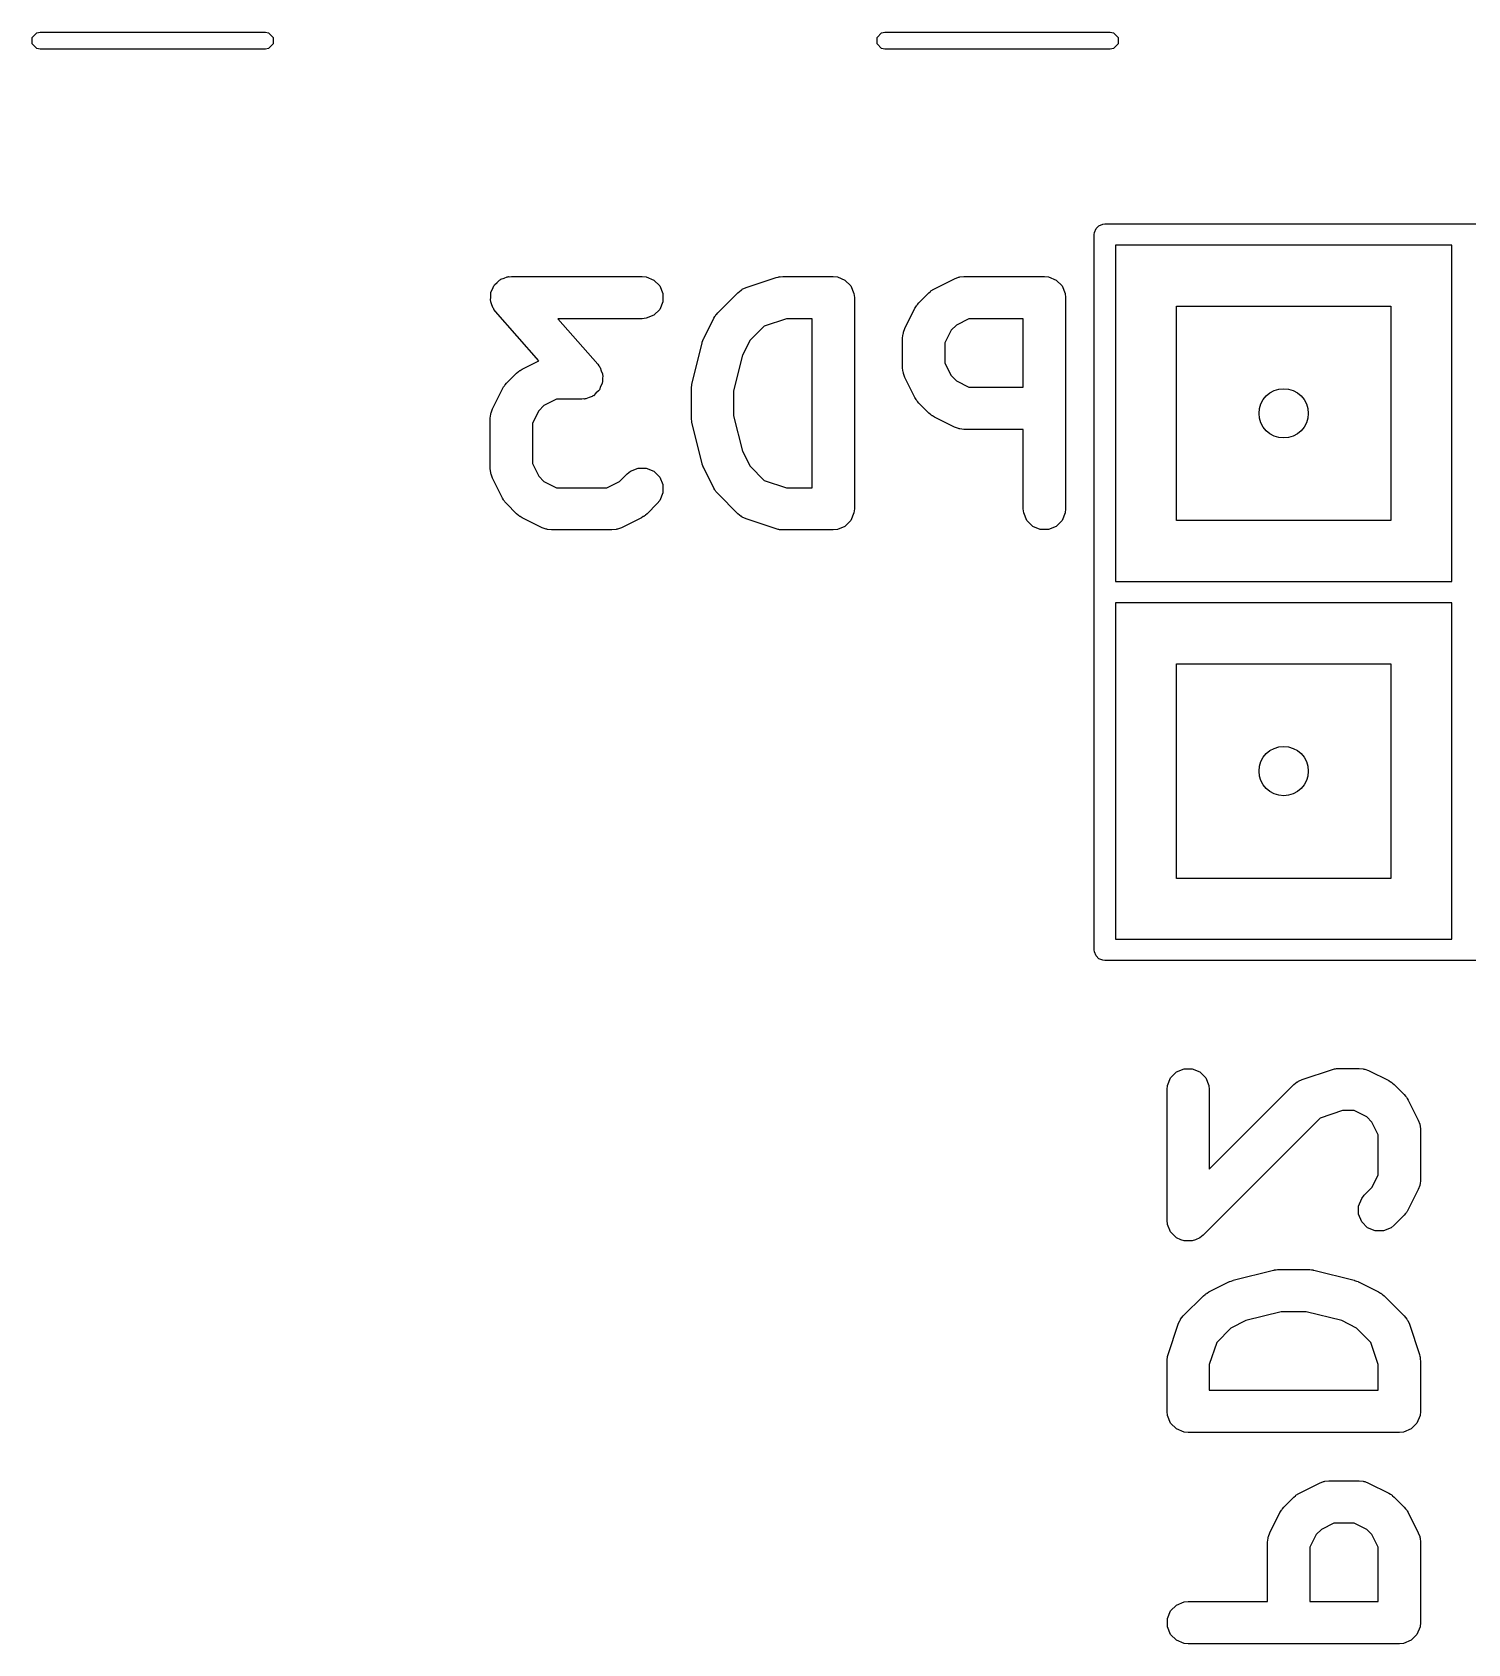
# Model space of a CAD drawing. Extents: x 3.77 to 7.28, y -5.02 to -3.23.
# Drawn here: x 5.5502 to 5.9516, y -4.9477 to -4.4972 of the extents above; entities that cross this region are included whole.
import ezdxf

# ---------------------------------------------------------------- set-up
doc = ezdxf.new("R2010")
doc.units = 0
doc.header["$MEASUREMENT"] = 0
doc.layers.add('BLACK', color=7, linetype='CONTINUOUS')

msp = doc.modelspace()

# ---------------------------------------------------------------- linework, layer by layer
at = {"layer": 'BLACK', "linetype": 'CONTINUOUS'}
for p, q in [((5.5502, -4.49861), (5.55148, -4.49733)), ((5.5502, -4.50042), (5.5502, -4.49861)), ((5.55148, -4.5017), (5.5502, -4.50042)), ((5.55148, -4.49733), (5.55238, -4.49715)), ((5.55238, -4.49715), (5.61538, -4.49715)), ((5.61538, -4.49715), (5.61628, -4.49733)), ((5.61628, -4.49733), (5.61756, -4.49861)), ((5.61756, -4.50042), (5.61628, -4.5017)), ((5.61756, -4.49861), (5.61756, -4.50042)), ((5.78642, -4.49861), (5.7877, -4.49733)), ((5.78642, -4.50042), (5.78642, -4.49861)), ((5.7877, -4.5017), (5.78642, -4.50042)), ((5.7877, -4.49733), (5.7886, -4.49715)), ((5.7886, -4.49715), (5.8516, -4.49715)), ((5.8516, -4.49715), (5.8525, -4.49733)), ((5.8525, -4.49733), (5.85378, -4.49861)), ((5.85378, -4.50042), (5.8525, -4.5017)), ((5.85378, -4.49861), (5.85378, -4.50042)), ((5.55238, -4.50188), (5.55148, -4.5017)), ((5.61538, -4.50188), (5.55238, -4.50188)), ((5.61628, -4.5017), (5.61538, -4.50188)), ((5.7886, -4.50188), (5.7877, -4.5017)), ((5.8516, -4.50188), (5.7886, -4.50188)), ((5.8525, -4.5017), (5.8516, -4.50188)), ((5.84715, -4.55369), (5.8472, -4.55311)), ((5.84715, -4.65369), (5.84715, -4.55369)), ((5.8472, -4.55311), (5.84764, -4.55205)), ((5.84764, -4.55205), (5.84846, -4.55123)), ((5.84846, -4.55123), (5.84952, -4.55079)), ((5.84952, -4.55079), (5.8501, -4.55073)), ((5.8501, -4.55073), (5.9501, -4.55073)), ((5.9501, -4.55073), (6.0501, -4.55073)), ((5.85305, -4.55664), (5.85305, -4.65073)), ((5.94715, -4.55664), (5.85305, -4.55664)), ((5.94715, -4.65073), (5.94715, -4.55664)), ((5.67889, -4.56894), (5.67926, -4.56806)), ((5.67926, -4.56806), (5.6794, -4.56792)), ((5.6794, -4.56792), (5.67949, -4.56774)), ((5.67949, -4.56774), (5.68021, -4.56711)), ((5.68021, -4.56711), (5.68089, -4.56643)), ((5.68089, -4.56643), (5.68107, -4.56635)), ((5.68107, -4.56635), (5.68122, -4.56622)), ((5.68122, -4.56622), (5.68213, -4.56591)), ((5.68213, -4.56591), (5.68302, -4.56555)), ((5.68302, -4.56555), (5.6833, -4.56552)), ((5.6833, -4.56552), (5.68341, -4.56548)), ((5.68341, -4.56548), (5.68356, -4.56549)), ((5.68356, -4.56549), (5.68417, -4.56543)), ((5.68417, -4.56543), (5.72073, -4.56543)), ((5.72073, -4.56543), (5.72188, -4.56555)), ((5.72188, -4.56555), (5.72401, -4.56643)), ((5.72401, -4.56643), (5.72564, -4.56806)), ((5.72564, -4.56806), (5.72652, -4.57019)), ((5.7498, -4.56855), (5.75823, -4.56574)), ((5.75823, -4.56574), (5.7588, -4.56561)), ((5.7588, -4.56561), (5.75895, -4.56555)), ((5.75895, -4.56555), (5.75916, -4.56553)), ((5.75916, -4.56553), (5.75936, -4.56548)), ((5.75936, -4.56548), (5.75952, -4.56549)), ((5.75952, -4.56549), (5.7601, -4.56543)), ((5.7601, -4.56543), (5.77416, -4.56543)), ((5.77416, -4.56543), (5.77531, -4.56555)), ((5.77531, -4.56555), (5.77744, -4.56643)), ((5.77744, -4.56643), (5.77907, -4.56806)), ((5.77907, -4.56806), (5.77995, -4.57019)), ((5.80245, -4.56887), (5.80808, -4.56606)), ((5.80808, -4.56606), (5.80916, -4.56564)), ((5.80916, -4.56564), (5.80937, -4.56563)), ((5.80937, -4.56563), (5.80957, -4.56555)), ((5.80957, -4.56555), (5.81072, -4.56543)), ((5.81072, -4.56543), (5.83322, -4.56543)), ((5.83322, -4.56543), (5.83437, -4.56555)), ((5.83437, -4.56555), (5.8365, -4.56643)), ((5.8365, -4.56643), (5.83813, -4.56806)), ((5.83813, -4.56806), (5.83901, -4.57019)), ((5.67832, -4.5721), (5.67838, -4.57114)), ((5.67838, -4.57229), (5.67832, -4.5721)), ((5.67838, -4.57019), (5.67846, -4.57)), ((5.67838, -4.57114), (5.67838, -4.57019)), ((5.67838, -4.57249), (5.67838, -4.57229)), ((5.67875, -4.57338), (5.67838, -4.57249)), ((5.67846, -4.57), (5.67847, -4.5698)), ((5.67847, -4.5698), (5.67889, -4.56894)), ((5.72652, -4.57249), (5.72564, -4.57462)), ((5.72652, -4.57019), (5.72652, -4.57249)), ((5.74186, -4.5756), (5.74749, -4.56997)), ((5.74749, -4.56997), (5.74838, -4.56924)), ((5.74838, -4.56924), (5.74858, -4.56916)), ((5.74858, -4.56916), (5.74874, -4.56902)), ((5.74874, -4.56902), (5.7498, -4.56855)), ((5.77995, -4.57019), (5.78007, -4.57134)), ((5.78007, -4.57134), (5.78007, -4.63039)), ((5.79811, -4.57279), (5.80092, -4.56997)), ((5.80092, -4.56997), (5.80137, -4.5696)), ((5.80137, -4.5696), (5.80147, -4.56948)), ((5.80147, -4.56948), (5.80165, -4.56937)), ((5.80165, -4.56937), (5.80181, -4.56924)), ((5.80181, -4.56924), (5.80196, -4.56918)), ((5.80196, -4.56918), (5.80245, -4.56887)), ((5.83901, -4.57019), (5.83912, -4.57134)), ((5.83912, -4.57134), (5.83912, -4.63039)), ((5.67905, -4.57428), (5.67875, -4.57338)), ((5.67922, -4.57451), (5.67905, -4.57428)), ((5.67926, -4.57462), (5.67922, -4.57451)), ((5.67937, -4.57473), (5.67926, -4.57462)), ((5.67973, -4.57523), (5.67937, -4.57473)), ((5.69181, -4.58904), (5.67973, -4.57523)), ((5.72401, -4.57625), (5.72188, -4.57713)), ((5.72564, -4.57462), (5.72401, -4.57625)), ((5.74076, -4.57713), (5.74107, -4.57664)), ((5.74107, -4.57664), (5.74113, -4.57649)), ((5.74113, -4.57649), (5.74126, -4.57633)), ((5.74126, -4.57633), (5.74137, -4.57615)), ((5.74137, -4.57615), (5.74149, -4.57605)), ((5.74149, -4.57605), (5.74186, -4.5756)), ((5.79419, -4.57995), (5.797, -4.57432)), ((5.797, -4.57432), (5.79731, -4.57383)), ((5.79731, -4.57383), (5.79737, -4.57368)), ((5.79737, -4.57368), (5.7975, -4.57352)), ((5.7975, -4.57352), (5.79762, -4.57334)), ((5.79762, -4.57334), (5.79773, -4.57324)), ((5.79773, -4.57324), (5.79811, -4.57279)), ((5.8701, -4.63369), (5.8701, -4.57369)), ((5.8701, -4.57369), (5.9301, -4.57369)), ((5.9301, -4.57369), (5.9301, -4.63369)), ((5.72073, -4.57724), (5.69719, -4.57724)), ((5.69719, -4.57724), (5.7083, -4.58995)), ((5.72188, -4.57713), (5.72073, -4.57724)), ((5.73794, -4.58276), (5.74076, -4.57713)), ((5.75485, -4.57931), (5.75089, -4.58327)), ((5.76106, -4.57724), (5.75485, -4.57931)), ((5.76825, -4.57724), (5.76106, -4.57724)), ((5.76825, -4.62449), (5.76825, -4.57724)), ((5.79356, -4.58259), (5.79368, -4.58143)), ((5.79368, -4.58143), (5.79376, -4.58124)), ((5.79376, -4.58124), (5.79377, -4.58103)), ((5.79377, -4.58103), (5.79419, -4.57995)), ((5.80714, -4.58046), (5.80538, -4.58398)), ((5.80859, -4.579), (5.80714, -4.58046)), ((5.81211, -4.57724), (5.80859, -4.579)), ((5.82731, -4.57724), (5.81211, -4.57724)), ((5.82731, -4.59637), (5.82731, -4.57724)), ((5.73469, -4.59521), (5.7375, -4.58397)), ((5.7375, -4.58397), (5.73753, -4.58388)), ((5.73753, -4.58384), (5.73771, -4.58336)), ((5.73753, -4.58388), (5.73753, -4.58384)), ((5.73771, -4.58336), (5.73789, -4.58288)), ((5.73789, -4.58288), (5.73791, -4.58284)), ((5.73791, -4.58284), (5.73794, -4.58276)), ((5.75089, -4.58327), (5.7488, -4.58746)), ((5.79356, -4.59102), (5.79356, -4.58259)), ((5.80538, -4.58398), (5.80538, -4.58963)), ((5.68715, -4.59137), (5.69181, -4.58904)), ((5.7083, -4.58995), (5.70866, -4.59044)), ((5.70866, -4.59044), (5.70877, -4.59055)), ((5.70877, -4.59055), (5.70881, -4.59066)), ((5.7488, -4.58746), (5.74632, -4.59737)), ((5.80538, -4.58963), (5.80714, -4.59315)), ((5.68281, -4.59528), (5.68562, -4.59247)), ((5.68562, -4.59247), (5.68607, -4.5921)), ((5.68607, -4.5921), (5.68617, -4.59198)), ((5.68617, -4.59198), (5.68635, -4.59187)), ((5.68635, -4.59187), (5.68651, -4.59174)), ((5.68651, -4.59174), (5.68666, -4.59168)), ((5.68666, -4.59168), (5.68715, -4.59137)), ((5.70881, -4.59066), (5.70897, -4.59089)), ((5.70897, -4.59089), (5.70928, -4.5918)), ((5.70928, -4.5918), (5.70965, -4.59268)), ((5.70965, -4.59499), (5.70957, -4.59517)), ((5.70965, -4.59268), (5.70965, -4.59288)), ((5.70965, -4.59288), (5.70971, -4.59307)), ((5.70971, -4.59307), (5.70965, -4.59403)), ((5.70965, -4.59403), (5.70965, -4.59499)), ((5.79368, -4.59218), (5.79356, -4.59102)), ((5.79376, -4.59237), (5.79368, -4.59218)), ((5.79377, -4.59258), (5.79376, -4.59237)), ((5.79419, -4.59366), (5.79377, -4.59258)), ((5.797, -4.59929), (5.79419, -4.59366)), ((5.80714, -4.59315), (5.80859, -4.59461)), ((5.80859, -4.59461), (5.81211, -4.59637)), ((5.67889, -4.60244), (5.6817, -4.59682)), ((5.6817, -4.59682), (5.68201, -4.59632)), ((5.68201, -4.59632), (5.68207, -4.59618)), ((5.68207, -4.59618), (5.68221, -4.59602)), ((5.68221, -4.59602), (5.68232, -4.59584)), ((5.68232, -4.59584), (5.68244, -4.59574)), ((5.68244, -4.59574), (5.68281, -4.59528)), ((5.70501, -4.59963), (5.70473, -4.59965)), ((5.70589, -4.59926), (5.70501, -4.59963)), ((5.7068, -4.59895), (5.70589, -4.59926)), ((5.70695, -4.59882), (5.7068, -4.59895)), ((5.70714, -4.59875), (5.70695, -4.59882)), ((5.70782, -4.59807), (5.70714, -4.59875)), ((5.70854, -4.59744), (5.70782, -4.59807)), ((5.70863, -4.59726), (5.70854, -4.59744)), ((5.70877, -4.59712), (5.70863, -4.59726)), ((5.70913, -4.59623), (5.70877, -4.59712)), ((5.70956, -4.59537), (5.70913, -4.59623)), ((5.70957, -4.59517), (5.70956, -4.59537)), ((5.73451, -4.59665), (5.73453, -4.59645)), ((5.73451, -4.60508), (5.73451, -4.59665)), ((5.73452, -4.59636), (5.73458, -4.59593)), ((5.73453, -4.59645), (5.73452, -4.59636)), ((5.73458, -4.59593), (5.73462, -4.5955)), ((5.73462, -4.5955), (5.73466, -4.59541)), ((5.73466, -4.59541), (5.73469, -4.59521)), ((5.74632, -4.59737), (5.74632, -4.60436)), ((5.79731, -4.59978), (5.797, -4.59929)), ((5.81211, -4.59637), (5.82731, -4.59637)), ((5.67827, -4.60508), (5.67838, -4.60393)), ((5.67838, -4.60393), (5.67846, -4.60374)), ((5.67846, -4.60374), (5.67848, -4.60352)), ((5.67848, -4.60352), (5.67889, -4.60244)), ((5.69184, -4.60296), (5.69008, -4.60648)), ((5.69329, -4.6015), (5.69184, -4.60296)), ((5.69681, -4.59974), (5.69329, -4.6015)), ((5.70386, -4.59974), (5.69681, -4.59974)), ((5.70447, -4.59968), (5.70386, -4.59974)), ((5.70462, -4.59969), (5.70447, -4.59968)), ((5.70473, -4.59965), (5.70462, -4.59969)), ((5.79737, -4.59993), (5.79731, -4.59978)), ((5.7975, -4.60009), (5.79737, -4.59993)), ((5.79762, -4.60027), (5.7975, -4.60009)), ((5.79773, -4.60037), (5.79762, -4.60027)), ((5.79811, -4.60082), (5.79773, -4.60037)), ((5.80092, -4.60364), (5.79811, -4.60082)), ((5.80137, -4.60401), (5.80092, -4.60364)), ((5.80147, -4.60412), (5.80137, -4.60401)), ((5.80165, -4.60424), (5.80147, -4.60412)), ((5.67827, -4.61914), (5.67827, -4.60508)), ((5.69008, -4.60648), (5.69008, -4.61775)), ((5.73453, -4.60528), (5.73451, -4.60508)), ((5.73452, -4.60537), (5.73453, -4.60528)), ((5.73458, -4.6058), (5.73452, -4.60537)), ((5.73462, -4.60624), (5.73458, -4.6058)), ((5.73466, -4.60632), (5.73462, -4.60624)), ((5.73469, -4.60652), (5.73466, -4.60632)), ((5.7375, -4.61776), (5.73469, -4.60652)), ((5.74632, -4.60436), (5.7488, -4.61427)), ((5.80181, -4.60437), (5.80165, -4.60424)), ((5.80196, -4.60443), (5.80181, -4.60437)), ((5.80245, -4.60474), (5.80196, -4.60443)), ((5.80808, -4.60755), (5.80245, -4.60474)), ((5.80916, -4.60797), (5.80808, -4.60755)), ((5.80937, -4.60798), (5.80916, -4.60797)), ((5.80957, -4.60806), (5.80937, -4.60798)), ((5.81072, -4.60818), (5.80957, -4.60806)), ((5.82731, -4.60818), (5.81072, -4.60818)), ((5.82731, -4.63039), (5.82731, -4.60818)), ((5.7488, -4.61427), (5.75089, -4.61846)), ((5.67838, -4.6203), (5.67827, -4.61914)), ((5.67846, -4.62049), (5.67838, -4.6203)), ((5.67848, -4.6207), (5.67846, -4.62049)), ((5.67889, -4.62179), (5.67848, -4.6207)), ((5.6817, -4.62741), (5.67889, -4.62179)), ((5.69008, -4.61775), (5.69184, -4.62127)), ((5.69184, -4.62127), (5.69329, -4.62273)), ((5.71442, -4.62273), (5.71655, -4.62059)), ((5.71655, -4.62059), (5.71745, -4.61986)), ((5.71745, -4.61986), (5.71958, -4.61898)), ((5.71958, -4.61898), (5.72188, -4.61898)), ((5.72188, -4.61898), (5.72401, -4.61986)), ((5.72401, -4.61986), (5.72564, -4.62149)), ((5.72564, -4.62149), (5.72652, -4.62362)), ((5.73753, -4.61785), (5.7375, -4.61776)), ((5.73753, -4.61789), (5.73753, -4.61785)), ((5.73771, -4.61837), (5.73753, -4.61789)), ((5.73789, -4.61885), (5.73771, -4.61837)), ((5.73791, -4.61889), (5.73789, -4.61885)), ((5.73794, -4.61897), (5.73791, -4.61889)), ((5.74076, -4.6246), (5.73794, -4.61897)), ((5.75089, -4.61846), (5.75485, -4.62242)), ((5.69329, -4.62273), (5.69681, -4.62449)), ((5.69681, -4.62449), (5.7109, -4.62449)), ((5.7109, -4.62449), (5.71442, -4.62273)), ((5.72652, -4.62592), (5.72564, -4.62805)), ((5.72652, -4.62362), (5.72652, -4.62592)), ((5.74107, -4.62509), (5.74076, -4.6246)), ((5.74113, -4.62524), (5.74107, -4.62509)), ((5.74126, -4.6254), (5.74113, -4.62524)), ((5.74137, -4.62558), (5.74126, -4.6254)), ((5.74149, -4.62568), (5.74137, -4.62558)), ((5.74186, -4.62613), (5.74149, -4.62568)), ((5.74749, -4.63176), (5.74186, -4.62613)), ((5.75485, -4.62242), (5.76106, -4.62449)), ((5.76106, -4.62449), (5.76825, -4.62449)), ((5.68201, -4.62791), (5.6817, -4.62741)), ((5.68207, -4.62805), (5.68201, -4.62791)), ((5.68221, -4.62821), (5.68207, -4.62805)), ((5.68232, -4.62839), (5.68221, -4.62821)), ((5.68244, -4.62849), (5.68232, -4.62839)), ((5.68281, -4.62894), (5.68244, -4.62849)), ((5.68562, -4.63176), (5.68281, -4.62894)), ((5.72491, -4.62894), (5.72209, -4.63176)), ((5.72564, -4.62805), (5.72491, -4.62894)), ((5.78007, -4.63039), (5.77995, -4.63155)), ((5.82742, -4.63155), (5.82731, -4.63039)), ((5.83912, -4.63039), (5.83901, -4.63155)), ((5.68607, -4.63213), (5.68562, -4.63176)), ((5.68617, -4.63225), (5.68607, -4.63213)), ((5.68635, -4.63236), (5.68617, -4.63225)), ((5.68651, -4.63249), (5.68635, -4.63236)), ((5.68666, -4.63255), (5.68651, -4.63249)), ((5.68715, -4.63286), (5.68666, -4.63255)), ((5.69278, -4.63567), (5.68715, -4.63286)), ((5.69386, -4.63609), (5.69278, -4.63567)), ((5.71493, -4.63567), (5.71385, -4.63609)), ((5.72056, -4.63286), (5.71493, -4.63567)), ((5.72105, -4.63255), (5.72056, -4.63286)), ((5.7212, -4.63249), (5.72105, -4.63255)), ((5.72136, -4.63236), (5.7212, -4.63249)), ((5.72154, -4.63225), (5.72136, -4.63236)), ((5.72164, -4.63213), (5.72154, -4.63225)), ((5.72209, -4.63176), (5.72164, -4.63213)), ((5.74838, -4.63249), (5.74749, -4.63176)), ((5.74858, -4.63257), (5.74838, -4.63249)), ((5.74874, -4.63271), (5.74858, -4.63257)), ((5.7498, -4.63318), (5.74874, -4.63271)), ((5.75823, -4.636), (5.7498, -4.63318)), ((5.77744, -4.6353), (5.77531, -4.63619)), ((5.77907, -4.63367), (5.77744, -4.6353)), ((5.77995, -4.63155), (5.77907, -4.63367)), ((5.82831, -4.63367), (5.82742, -4.63155)), ((5.82993, -4.6353), (5.82831, -4.63367)), ((5.83206, -4.63619), (5.82993, -4.6353)), ((5.8365, -4.6353), (5.83437, -4.63619)), ((5.83813, -4.63367), (5.8365, -4.6353)), ((5.83901, -4.63155), (5.83813, -4.63367)), ((5.9301, -4.63369), (5.8701, -4.63369)), ((5.69407, -4.6361), (5.69386, -4.63609)), ((5.69427, -4.63619), (5.69407, -4.6361)), ((5.69542, -4.6363), (5.69427, -4.63619)), ((5.71229, -4.6363), (5.69542, -4.6363)), ((5.71345, -4.63619), (5.71229, -4.6363)), ((5.71364, -4.6361), (5.71345, -4.63619)), ((5.71385, -4.63609), (5.71364, -4.6361)), ((5.7588, -4.63613), (5.75823, -4.636)), ((5.75895, -4.63619), (5.7588, -4.63613)), ((5.75916, -4.63621), (5.75895, -4.63619)), ((5.75936, -4.63625), (5.75916, -4.63621)), ((5.75952, -4.63624), (5.75936, -4.63625)), ((5.7601, -4.6363), (5.75952, -4.63624)), ((5.77416, -4.6363), (5.7601, -4.6363)), ((5.77531, -4.63619), (5.77416, -4.6363)), ((5.83437, -4.63619), (5.83206, -4.63619)), ((5.84715, -4.75369), (5.84715, -4.65369)), ((5.85305, -4.65073), (5.94715, -4.65073)), ((5.85305, -4.65664), (5.85305, -4.75073)), ((5.94715, -4.65664), (5.85305, -4.65664)), ((5.94715, -4.75073), (5.94715, -4.65664)), ((5.8701, -4.73369), (5.8701, -4.67369)), ((5.8701, -4.67369), (5.9301, -4.67369)), ((5.9301, -4.67369), (5.9301, -4.73369)), ((5.9301, -4.73369), (5.8701, -4.73369)), ((5.85305, -4.75073), (5.94715, -4.75073)), ((5.8472, -4.75426), (5.84715, -4.75369)), ((5.84764, -4.75533), (5.8472, -4.75426)), ((5.84846, -4.75614), (5.84764, -4.75533)), ((5.84952, -4.75658), (5.84846, -4.75614)), ((5.8501, -4.75664), (5.84952, -4.75658)), ((5.9501, -4.75664), (5.8501, -4.75664)), ((6.0501, -4.75664), (5.9501, -4.75664)), ((5.86848, -4.78943), (5.87011, -4.7878)), ((5.87011, -4.7878), (5.87224, -4.78691)), ((5.87224, -4.78691), (5.87455, -4.78691)), ((5.87455, -4.78691), (5.87667, -4.7878)), ((5.87667, -4.7878), (5.8783, -4.78943)), ((5.90527, -4.78992), (5.91371, -4.7871)), ((5.91371, -4.7871), (5.91428, -4.78697)), ((5.91428, -4.78697), (5.91442, -4.78691)), ((5.91442, -4.78691), (5.91463, -4.78689)), ((5.91463, -4.78689), (5.91484, -4.78685)), ((5.91484, -4.78685), (5.91499, -4.78686)), ((5.91499, -4.78686), (5.91558, -4.7868)), ((5.91558, -4.7868), (5.9212, -4.7868)), ((5.9212, -4.7868), (5.92235, -4.78691)), ((5.92235, -4.78691), (5.92255, -4.787)), ((5.92255, -4.787), (5.92276, -4.78701)), ((5.92276, -4.78701), (5.92384, -4.78742)), ((5.92384, -4.78742), (5.92947, -4.79024)), ((5.86749, -4.79271), (5.8676, -4.79155)), ((5.86749, -4.82926), (5.86749, -4.79271)), ((5.8676, -4.79155), (5.86848, -4.78943)), ((5.8783, -4.78943), (5.87919, -4.79155)), ((5.87919, -4.79155), (5.8793, -4.79271)), ((5.8793, -4.81501), (5.90296, -4.79134)), ((5.8793, -4.79271), (5.8793, -4.81501)), ((5.90296, -4.79134), (5.90386, -4.79061)), ((5.90386, -4.79061), (5.90405, -4.79053)), ((5.90405, -4.79053), (5.90421, -4.79039)), ((5.90421, -4.79039), (5.90527, -4.78992)), ((5.92947, -4.79024), (5.92996, -4.79055)), ((5.92996, -4.79055), (5.93011, -4.79061)), ((5.93011, -4.79061), (5.93027, -4.79074)), ((5.93027, -4.79074), (5.93045, -4.79085)), ((5.93045, -4.79085), (5.93055, -4.79097)), ((5.93055, -4.79097), (5.931, -4.79134)), ((5.931, -4.79134), (5.93381, -4.79415)), ((5.93381, -4.79415), (5.93418, -4.79461)), ((5.93418, -4.79461), (5.9343, -4.79471)), ((5.9343, -4.79471), (5.93441, -4.79489)), ((5.93441, -4.79489), (5.93455, -4.79505)), ((5.93455, -4.79505), (5.93461, -4.79519)), ((5.93461, -4.79519), (5.93492, -4.79569)), ((5.93492, -4.79569), (5.93773, -4.80131)), ((5.91033, -4.80068), (5.87757, -4.83344)), ((5.91653, -4.79861), (5.91033, -4.80068)), ((5.91981, -4.79861), (5.91653, -4.79861)), ((5.92333, -4.80037), (5.91981, -4.79861)), ((5.92478, -4.80183), (5.92333, -4.80037)), ((5.92654, -4.80535), (5.92478, -4.80183)), ((5.93773, -4.80131), (5.93814, -4.80239)), ((5.92654, -4.81662), (5.92654, -4.80535)), ((5.93814, -4.80239), (5.93816, -4.80261)), ((5.93816, -4.80261), (5.93824, -4.8028)), ((5.93824, -4.8028), (5.93835, -4.80395)), ((5.93835, -4.80395), (5.93835, -4.81802)), ((5.92265, -4.82228), (5.92478, -4.82014)), ((5.92478, -4.82014), (5.92654, -4.81662)), ((5.93814, -4.81958), (5.93773, -4.82066)), ((5.93816, -4.81936), (5.93814, -4.81958)), ((5.93824, -4.81917), (5.93816, -4.81936)), ((5.93835, -4.81802), (5.93824, -4.81917)), ((5.92103, -4.8253), (5.92191, -4.82317)), ((5.92191, -4.82317), (5.92265, -4.82228)), ((5.93773, -4.82066), (5.93492, -4.82628)), ((5.8676, -4.83042), (5.86749, -4.82926)), ((5.92103, -4.8276), (5.92103, -4.8253)), ((5.92191, -4.82973), (5.92103, -4.8276)), ((5.93381, -4.82782), (5.931, -4.83063)), ((5.93418, -4.82736), (5.93381, -4.82782)), ((5.9343, -4.82726), (5.93418, -4.82736)), ((5.93441, -4.82708), (5.9343, -4.82726)), ((5.93455, -4.82692), (5.93441, -4.82708)), ((5.93461, -4.82678), (5.93455, -4.82692)), ((5.93492, -4.82628), (5.93461, -4.82678)), ((5.86848, -4.83254), (5.8676, -4.83042)), ((5.87011, -4.83417), (5.86848, -4.83254)), ((5.87757, -4.83344), (5.87667, -4.83417)), ((5.92354, -4.83136), (5.92191, -4.82973)), ((5.92567, -4.83224), (5.92354, -4.83136)), ((5.92798, -4.83224), (5.92567, -4.83224)), ((5.93011, -4.83136), (5.92798, -4.83224)), ((5.931, -4.83063), (5.93011, -4.83136)), ((5.87136, -4.83469), (5.87011, -4.83417)), ((5.87224, -4.83506), (5.87136, -4.83469)), ((5.87455, -4.83506), (5.87224, -4.83506)), ((5.87224, -4.83506), (5.87224, -4.83506)), ((5.87543, -4.83469), (5.87455, -4.83506)), ((5.87455, -4.83506), (5.87455, -4.83506)), ((5.87667, -4.83417), (5.87543, -4.83469)), ((5.87919, -4.84929), (5.88481, -4.84648)), ((5.88481, -4.84648), (5.8849, -4.84645)), ((5.8849, -4.84645), (5.88493, -4.84642)), ((5.88493, -4.84642), (5.88542, -4.84625)), ((5.88542, -4.84625), (5.88589, -4.84607)), ((5.88589, -4.84607), (5.88594, -4.84606)), ((5.88594, -4.84606), (5.88602, -4.84603)), ((5.88602, -4.84603), (5.89727, -4.84322)), ((5.89727, -4.84322), (5.89747, -4.84319)), ((5.89747, -4.84319), (5.89755, -4.84316)), ((5.89755, -4.84316), (5.89798, -4.84311)), ((5.89798, -4.84311), (5.89842, -4.84305)), ((5.89842, -4.84305), (5.8985, -4.84306)), ((5.8985, -4.84306), (5.8987, -4.84304)), ((5.8987, -4.84304), (5.90714, -4.84304)), ((5.90714, -4.84304), (5.90734, -4.84306)), ((5.90734, -4.84306), (5.90743, -4.84305)), ((5.90743, -4.84305), (5.90786, -4.84311)), ((5.90786, -4.84311), (5.90829, -4.84316)), ((5.90829, -4.84316), (5.90837, -4.84319)), ((5.90837, -4.84319), (5.90857, -4.84322)), ((5.90857, -4.84322), (5.91982, -4.84603)), ((5.91982, -4.84603), (5.91991, -4.84606)), ((5.91991, -4.84606), (5.91995, -4.84607)), ((5.91995, -4.84607), (5.92043, -4.84625)), ((5.92043, -4.84625), (5.92091, -4.84642)), ((5.92091, -4.84642), (5.92094, -4.84645)), ((5.92094, -4.84645), (5.92103, -4.84648)), ((5.92103, -4.84648), (5.92665, -4.84929)), ((5.87203, -4.85602), (5.87765, -4.8504)), ((5.87765, -4.8504), (5.87811, -4.85003)), ((5.87811, -4.85003), (5.87821, -4.84991)), ((5.87821, -4.84991), (5.87839, -4.8498)), ((5.87839, -4.8498), (5.87855, -4.84966)), ((5.87855, -4.84966), (5.87869, -4.8496)), ((5.87869, -4.8496), (5.87919, -4.84929)), ((5.92665, -4.84929), (5.92715, -4.8496)), ((5.92715, -4.8496), (5.92729, -4.84966)), ((5.92729, -4.84966), (5.92746, -4.8498)), ((5.92746, -4.8498), (5.92763, -4.84991)), ((5.92763, -4.84991), (5.92774, -4.85003)), ((5.92774, -4.85003), (5.92819, -4.8504)), ((5.92819, -4.8504), (5.93381, -4.85602)), ((5.8713, -4.85692), (5.87203, -4.85602)), ((5.89943, -4.85485), (5.88952, -4.85733)), ((5.90641, -4.85485), (5.89943, -4.85485)), ((5.91633, -4.85733), (5.90641, -4.85485)), ((5.93381, -4.85602), (5.93455, -4.85692)), ((5.86779, -4.86677), (5.8706, -4.85833)), ((5.8706, -4.85833), (5.87108, -4.85727)), ((5.87108, -4.85727), (5.87121, -4.85711)), ((5.87121, -4.85711), (5.8713, -4.85692)), ((5.88533, -4.85943), (5.88137, -4.86339)), ((5.88952, -4.85733), (5.88533, -4.85943)), ((5.92051, -4.85943), (5.91633, -4.85733)), ((5.92447, -4.86339), (5.92051, -4.85943)), ((5.93455, -4.85692), (5.93463, -4.85711)), ((5.93463, -4.85711), (5.93477, -4.85727)), ((5.93477, -4.85727), (5.93524, -4.85833)), ((5.93524, -4.85833), (5.93805, -4.86677)), ((5.88137, -4.86339), (5.8793, -4.86959)), ((5.92654, -4.86959), (5.92447, -4.86339)), ((5.86749, -4.86863), (5.86755, -4.86805)), ((5.86749, -4.88269), (5.86749, -4.86863)), ((5.86753, -4.8679), (5.86758, -4.86769)), ((5.86755, -4.86805), (5.86753, -4.8679)), ((5.86758, -4.86769), (5.8676, -4.86748)), ((5.8676, -4.86748), (5.86766, -4.86734)), ((5.86766, -4.86734), (5.86779, -4.86677)), ((5.8793, -4.86959), (5.8793, -4.87679)), ((5.92654, -4.87679), (5.92654, -4.86959)), ((5.93805, -4.86677), (5.93818, -4.86734)), ((5.93818, -4.86734), (5.93824, -4.86748)), ((5.93824, -4.86748), (5.93826, -4.86769)), ((5.93826, -4.86769), (5.93831, -4.8679)), ((5.93831, -4.8679), (5.9383, -4.86805)), ((5.9383, -4.86805), (5.93835, -4.86863)), ((5.93835, -4.86863), (5.93835, -4.88269)), ((5.8793, -4.87679), (5.92654, -4.87679)), ((5.8676, -4.88385), (5.86749, -4.88269)), ((5.93835, -4.88269), (5.93824, -4.88385)), ((5.86848, -4.88598), (5.8676, -4.88385)), ((5.87011, -4.88761), (5.86848, -4.88598)), ((5.87224, -4.88849), (5.87011, -4.88761)), ((5.93573, -4.88761), (5.9336, -4.88849)), ((5.93736, -4.88598), (5.93573, -4.88761)), ((5.93824, -4.88385), (5.93736, -4.88598)), ((5.87339, -4.8886), (5.87224, -4.88849)), ((5.93245, -4.8886), (5.87339, -4.8886)), ((5.9336, -4.88849), (5.93245, -4.8886)), ((5.9037, -4.90604), (5.90386, -4.90591)), ((5.90386, -4.90591), (5.904, -4.90585)), ((5.904, -4.90585), (5.9045, -4.90553)), ((5.9045, -4.90553), (5.91012, -4.90272)), ((5.91012, -4.90272), (5.9112, -4.90231)), ((5.9112, -4.90231), (5.91142, -4.90229)), ((5.91142, -4.90229), (5.91161, -4.90221)), ((5.91161, -4.90221), (5.91276, -4.9021)), ((5.91276, -4.9021), (5.9212, -4.9021)), ((5.9212, -4.9021), (5.92235, -4.90221)), ((5.92235, -4.90221), (5.92255, -4.90229)), ((5.92255, -4.90229), (5.92276, -4.90231)), ((5.92276, -4.90231), (5.92384, -4.90272)), ((5.92384, -4.90272), (5.92947, -4.90553)), ((5.92947, -4.90553), (5.92996, -4.90585)), ((5.92996, -4.90585), (5.93011, -4.90591)), ((5.93011, -4.90591), (5.93027, -4.90604)), ((5.89936, -4.91049), (5.89942, -4.91035)), ((5.89942, -4.91035), (5.89955, -4.91019)), ((5.89955, -4.91019), (5.89966, -4.91001)), ((5.89966, -4.91001), (5.89978, -4.90991)), ((5.89978, -4.90991), (5.90015, -4.90945)), ((5.90015, -4.90945), (5.90296, -4.90664)), ((5.90296, -4.90664), (5.90342, -4.90627)), ((5.90342, -4.90627), (5.90352, -4.90615)), ((5.90352, -4.90615), (5.9037, -4.90604)), ((5.93027, -4.90604), (5.93045, -4.90615)), ((5.93045, -4.90615), (5.93055, -4.90627)), ((5.93055, -4.90627), (5.931, -4.90664)), ((5.931, -4.90664), (5.93381, -4.90945)), ((5.93381, -4.90945), (5.93418, -4.90991)), ((5.93418, -4.90991), (5.9343, -4.91001)), ((5.9343, -4.91001), (5.93441, -4.91019)), ((5.93441, -4.91019), (5.93455, -4.91035)), ((5.93455, -4.91035), (5.93461, -4.91049)), ((5.89623, -4.91661), (5.89905, -4.91099)), ((5.89905, -4.91099), (5.89936, -4.91049)), ((5.91416, -4.91391), (5.91064, -4.91567)), ((5.91981, -4.91391), (5.91416, -4.91391)), ((5.92333, -4.91567), (5.91981, -4.91391)), ((5.93461, -4.91049), (5.93492, -4.91099)), ((5.93492, -4.91099), (5.93773, -4.91661)), ((5.89561, -4.91925), (5.89572, -4.9181)), ((5.89561, -4.93584), (5.89561, -4.91925)), ((5.89572, -4.9181), (5.8958, -4.9179)), ((5.8958, -4.9179), (5.89582, -4.91769)), ((5.89582, -4.91769), (5.89623, -4.91661)), ((5.90918, -4.91713), (5.90742, -4.92065)), ((5.91064, -4.91567), (5.90918, -4.91713)), ((5.92478, -4.91713), (5.92333, -4.91567)), ((5.92654, -4.92065), (5.92478, -4.91713)), ((5.93773, -4.91661), (5.93814, -4.91769)), ((5.93814, -4.91769), (5.93816, -4.9179)), ((5.93816, -4.9179), (5.93824, -4.9181)), ((5.93824, -4.9181), (5.93835, -4.91925)), ((5.93835, -4.91925), (5.93835, -4.94175)), ((5.90742, -4.92065), (5.90742, -4.93584)), ((5.92654, -4.93584), (5.92654, -4.92065)), ((5.86848, -4.93847), (5.87011, -4.93684)), ((5.87011, -4.93684), (5.87224, -4.93596)), ((5.87224, -4.93596), (5.87339, -4.93584)), ((5.87339, -4.93584), (5.89561, -4.93584)), ((5.90742, -4.93584), (5.92654, -4.93584)), ((5.8676, -4.9406), (5.86848, -4.93847)), ((5.8676, -4.9429), (5.8676, -4.9406)), ((5.93835, -4.94175), (5.93824, -4.9429)), ((5.86848, -4.94503), (5.8676, -4.9429)), ((5.87011, -4.94666), (5.86848, -4.94503)), ((5.93736, -4.94503), (5.93573, -4.94666)), ((5.93824, -4.9429), (5.93736, -4.94503)), ((5.87224, -4.94754), (5.87011, -4.94666)), ((5.87339, -4.94766), (5.87224, -4.94754)), ((5.93245, -4.94766), (5.87339, -4.94766)), ((5.9336, -4.94754), (5.93245, -4.94766)), ((5.93573, -4.94666), (5.9336, -4.94754))]:
    msp.add_line(p, q, dxfattribs=at)
at = {"layer": 'BLACK'}
for centre in [(5.9001, -4.60369), (5.9001, -4.70369)]:
    msp.add_circle(centre, 0.00689, dxfattribs=at)
at = {"layer": 'WHITE'}
for centre in [(5.9001, -4.60369), (5.9001, -4.70369)]:
    msp.add_circle(centre, 0.00689, dxfattribs=at)

doc.saveas('drawing.dxf')
